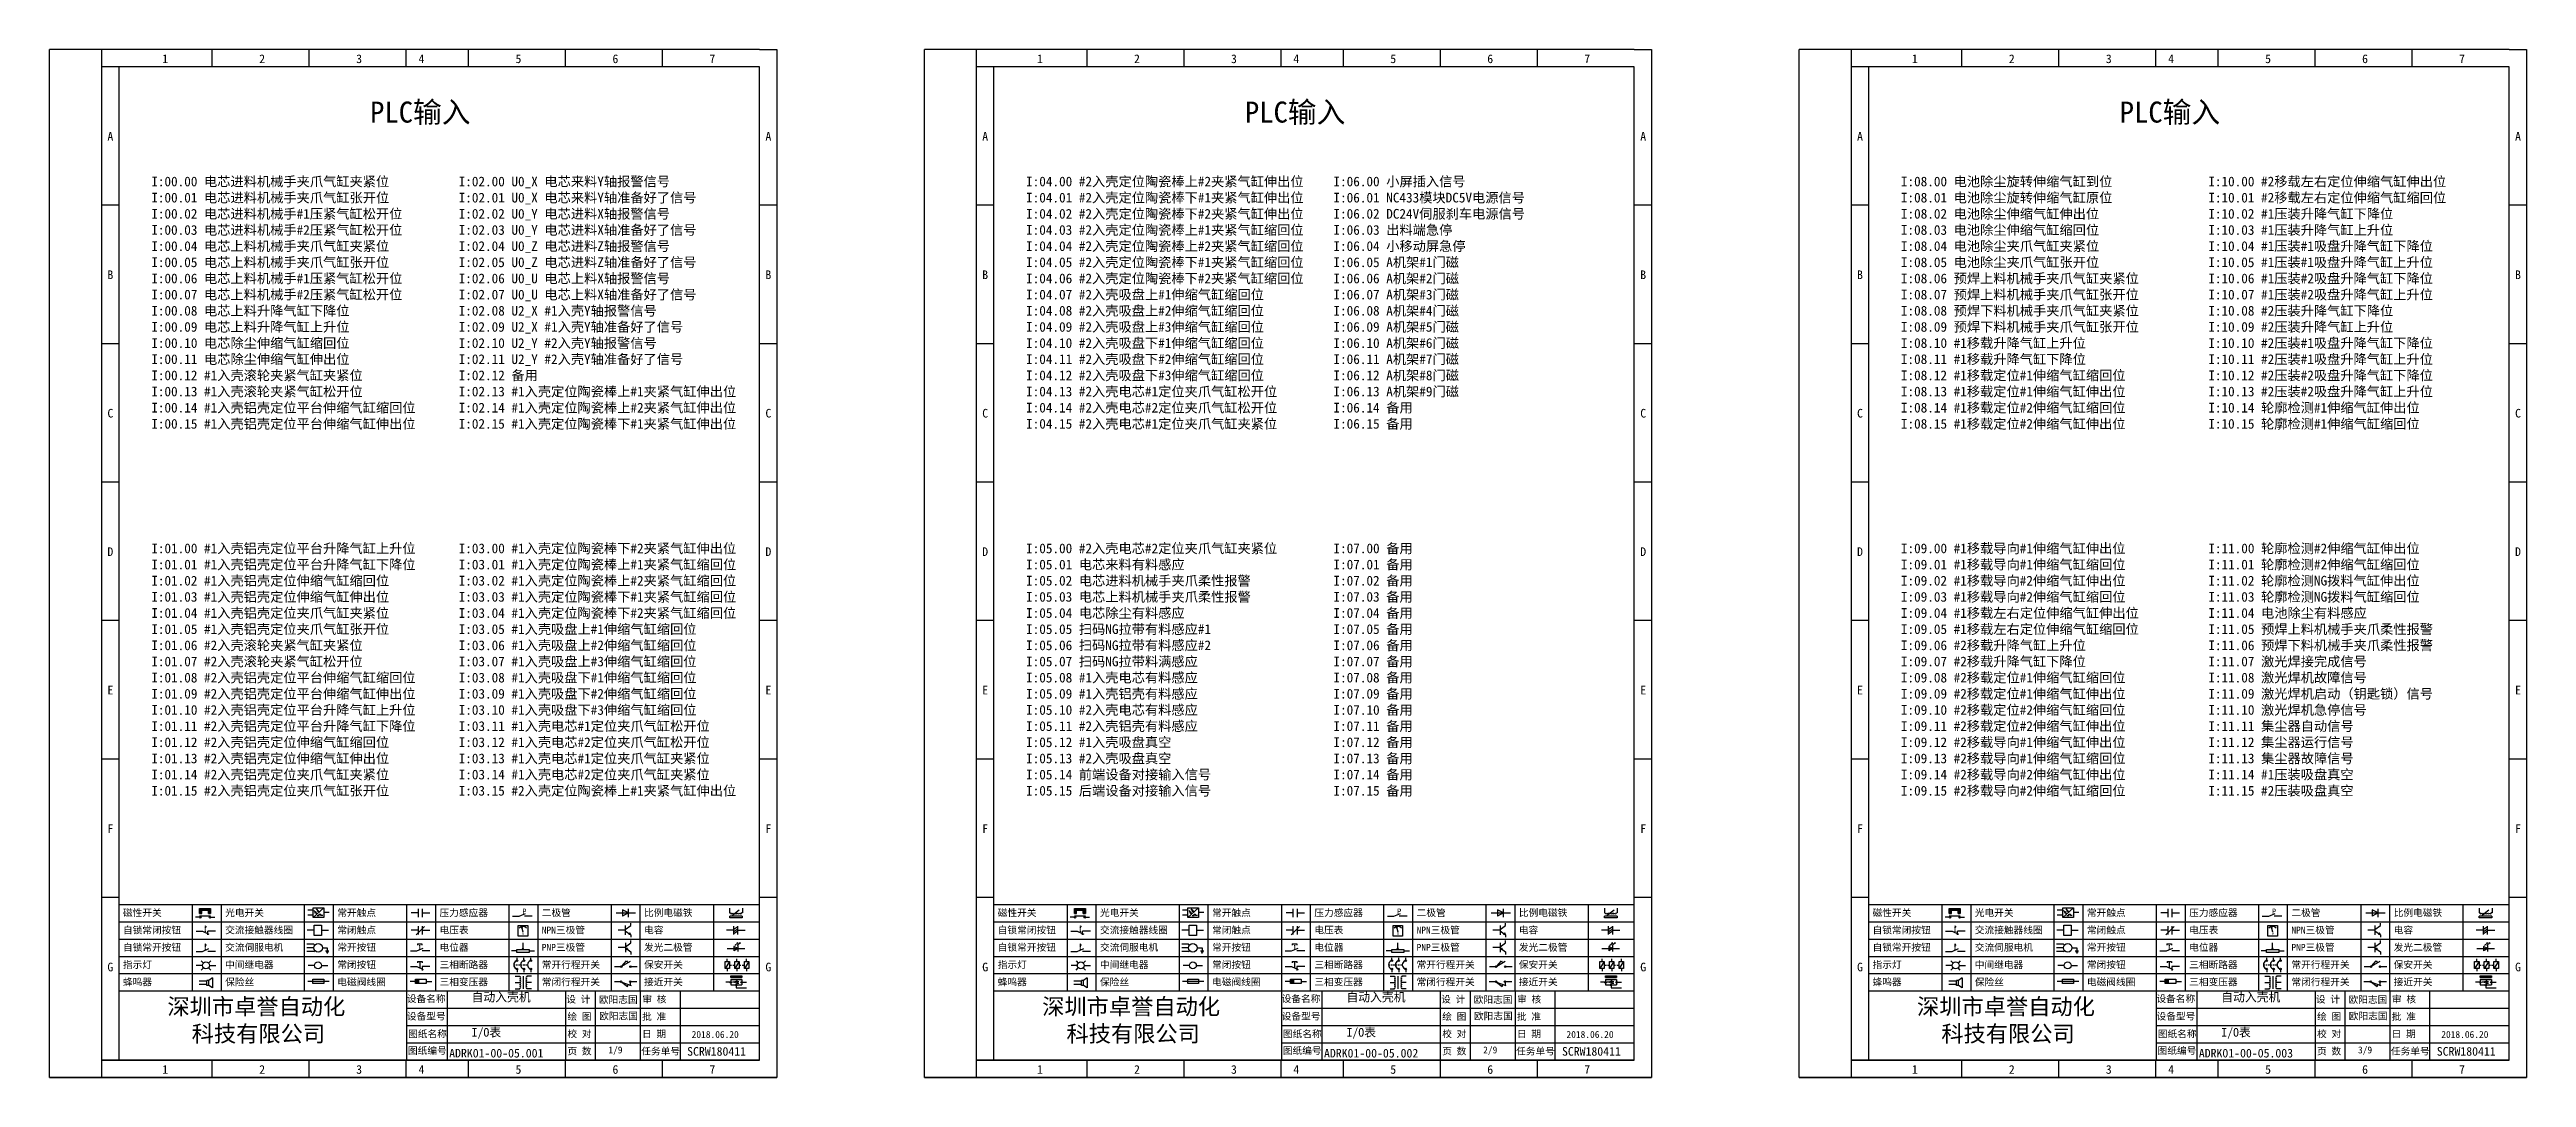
# Model space of a CAD drawing. Header units: millimetres. Extents: x 336 to 12810, y -1577 to 4105.
# Drawn here: x 6478 to 7193, y 316 to 613 of the extents above; entities that cross this region are included whole.
import ezdxf

# ---------------------------------------------------------------- set-up
doc = ezdxf.new("R2010")
doc.units = ezdxf.units.MM
doc.layers.add('AE_BOR', color=1, linetype='Continuous')
doc.styles.get("Standard").update_dxf_attribs({"font": ''})
doc.styles.add('汉字', font='')
doc.styles.get('Standard').set_extended_font_data('SimSun')
doc.styles.get('汉字').set_extended_font_data('新宋体')

# ---------------------------------------------------------------- blocks, each defined once
blk = doc.blocks.new('磁性开关')
at = {"linetype": 'ByBlock'}
h = blk.add_hatch(dxfattribs=at)
h.set_pattern_fill('ANSI31', color=256, scale=0.1, style=0)
h.paths.add_polyline_path([(-1910.88, -776.69), (-1910.88, -775.29), (-1907.69, -775.29), (-1907.69, -776.69), (-1908.31, -776.69), (-1908.31, -775.79), (-1910.25, -775.79), (-1910.25, -776.69)])
for p, q in [((-1910.91, -777.81), (-1912.09, -777.81)), ((-1910.88, -776.69), (-1910.88, -775.29)), ((-1910.88, -775.29), (-1907.69, -775.29)), ((-1910.88, -776.69), (-1910.25, -776.69)), ((-1910.88, -777.39), (-1907.69, -777.39)), ((-1910.25, -776.69), (-1910.25, -775.79)), ((-1910.25, -775.79), (-1908.31, -775.79)), ((-1908.31, -776.69), (-1908.31, -775.79)), ((-1908.31, -776.69), (-1907.69, -776.69)), ((-1907.69, -775.29), (-1907.69, -776.69)), ((-1907.66, -777.81), (-1906.48, -777.81))]:
    blk.add_line(p, q, dxfattribs=at)
for centre in [(-1910.68, -777.81), (-1907.88, -777.81)]:
    blk.add_circle(centre, 0.225, dxfattribs=at)
blk = doc.blocks.new('*U6')
at = {"linetype": 'ByBlock'}
for p, q in [((-1911.92, -782.07), (-1910.06, -782.07)), ((-1910.06, -782.07), (-1908.18, -782.88)), ((-1909.23, -780.45), (-1909.23, -780.67)), ((-1909.23, -780.45), (-1908.92, -780.84)), ((-1909.23, -780.84), (-1909.23, -781.05)), ((-1909.23, -781.23), (-1909.23, -781.44)), ((-1909.23, -781.61), (-1909.23, -781.83)), ((-1909.23, -782), (-1909.23, -782.21)), ((-1909.23, -782.38), (-1909.23, -782.43)), ((-1908.52, -783.07), (-1908.52, -782.07)), ((-1906.25, -782.07), (-1908.52, -782.07))]:
    blk.add_line(p, q, dxfattribs=at)
blk = doc.blocks.new('常开按钮')
at = {"linetype": 'ByBlock'}
for p, q in [((-1909.9, -785.68), (-1908.56, -785.68)), ((-1909.9, -785.68), (-1909.9, -786.07)), ((-1909.23, -785.68), (-1909.23, -785.89)), ((-1909.23, -786.06), (-1909.23, -786.28)), ((-1909.23, -786.45), (-1909.23, -786.67)), ((-1908.56, -785.68), (-1908.56, -786.07)), ((-1911.92, -787.73), (-1910.06, -787.73)), ((-1910.06, -787.73), (-1908.18, -786.93)), ((-1909.23, -786.84), (-1909.23, -787.05)), ((-1909.23, -787.22), (-1909.23, -787.38)), ((-1906.25, -787.73), (-1908.52, -787.73))]:
    blk.add_line(p, q, dxfattribs=at)
blk = doc.blocks.new('*U8')
at = {"linetype": 'ByBlock'}
for p, q in [((-1911.92, -792.89), (-1910.06, -792.89)), ((-1910.06, -792.89), (-1908.18, -792.08)), ((-1908.88, -791.17), (-1909.23, -790.71)), ((-1909.23, -790.71), (-1909.23, -790.92)), ((-1909.23, -791.09), (-1909.23, -791.31)), ((-1909.23, -791.48), (-1909.23, -791.69)), ((-1909.23, -791.86), (-1909.23, -792.08)), ((-1909.23, -792.25), (-1909.23, -792.47)), ((-1906.25, -792.89), (-1908.52, -792.89))]:
    blk.add_line(p, q, dxfattribs=at)
blk = doc.blocks.new('蜂鸣器')
at = {"linetype": 'ByBlock'}
for p, q in [((-1908.8, -796.48), (-1911.01, -796.48)), ((-1908.8, -797.46), (-1911.01, -797.46)), ((-1908.25, -796.26), (-1908.8, -796.26)), ((-1908.8, -797.68), (-1908.8, -796.26)), ((-1908.25, -797.68), (-1908.8, -797.68)), ((-1907.17, -795.53), (-1908.25, -796.26)), ((-1908.25, -797.68), (-1908.25, -796.26)), ((-1907.17, -798.41), (-1908.25, -797.68)), ((-1907.17, -795.53), (-1907.17, -798.41))]:
    blk.add_line(p, q, dxfattribs=at)
blk = doc.blocks.new('光电开关')
at = {"linetype": 'ByBlock'}
h = blk.add_hatch(dxfattribs=at)
h.set_pattern_fill('ANSI31', color=256, scale=0.01, style=0)
h.set_pattern_definition([(45, (0.172267, 0), (-0.0224506403, 0.0224506403), [])])
h.paths.add_polyline_path([(-1882.44, -776.34), (-1882.5, -775.91), (-1882.68, -776.07)])
h.paths.add_polyline_path([(-1882.86, -776.23), (-1882.44, -776.34), (-1882.68, -776.07)])
h.paths.add_polyline_path([(-1883.05, -776.88), (-1883.11, -776.45), (-1883.29, -776.61)])
h.paths.add_polyline_path([(-1883.47, -776.77), (-1883.05, -776.88), (-1883.29, -776.61)])
for p, q in [((-1884.01, -775.96), (-1885.56, -775.96)), ((-1884.01, -777.39), (-1885.56, -777.39)), ((-1880.91, -775.3), (-1884.01, -778.05)), ((-1883.75, -776.09), (-1883.05, -776.88)), ((-1883.11, -776.45), (-1883.47, -776.77)), ((-1883.05, -776.88), (-1883.47, -776.77)), ((-1883.14, -775.55), (-1882.44, -776.34)), ((-1883.05, -776.88), (-1883.11, -776.45)), ((-1882.5, -775.91), (-1882.86, -776.23)), ((-1882.44, -776.34), (-1882.86, -776.23)), ((-1882.78, -777.47), (-1882.23, -777.47)), ((-1882.44, -776.34), (-1882.5, -775.91)), ((-1882.23, -777.47), (-1882.23, -777.14)), ((-1882.23, -777.14), (-1881.78, -777.14)), ((-1881.78, -777.47), (-1881.78, -777.14)), ((-1881.23, -777.47), (-1881.78, -777.47)), ((-1879.37, -776.67), (-1880.91, -776.67))]:
    blk.add_line(p, q, dxfattribs=at)
blk.add_lwpolyline([(-1884.01, -775.3), (-1880.91, -775.3), (-1880.91, -778.05), (-1884.01, -778.05)], close=True, dxfattribs=at)
blk = doc.blocks.new('交流接触器线圈')
at = {"linetype": 'ByBlock'}
for p, q in [((-1880.82, -781.77), (-1882.87, -781.77)), ((-1878.72, -781.77), (-1876.67, -781.77))]:
    blk.add_line(p, q, dxfattribs=at)
blk.add_lwpolyline([(-1880.82, -780.28), (-1878.72, -780.28), (-1878.72, -783.26), (-1880.82, -783.26)], close=True, dxfattribs=at)
blk = doc.blocks.new('交流伺服电机')
at = {"linetype": 'ByBlock'}
for p, q in [((-1880.97, -785.75), (-1882.94, -785.75)), ((-1880.97, -785.75), (-1880.65, -786.03)), ((-1880.97, -786.85), (-1882.94, -786.85)), ((-1880.97, -787.94), (-1882.94, -787.94)), ((-1880.97, -787.94), (-1880.65, -787.67)), ((-1878.49, -786.85), (-1877.07, -786.85)), ((-1877.54, -787.72), (-1876.59, -787.72)), ((-1877.38, -788.01), (-1876.75, -788.01)), ((-1877.23, -788.29), (-1876.9, -788.29)), ((-1877.07, -786.85), (-1877.07, -787.72))]:
    blk.add_line(p, q, dxfattribs=at)
blk.add_circle((-1879.73, -786.85), 1.24, dxfattribs=at)
blk = doc.blocks.new('中间继电器')
at = {"linetype": 'ByBlock'}
for p, q in [((-1880.72, -791.92), (-1882.54, -791.92)), ((-1878.74, -791.92), (-1876.92, -791.92))]:
    blk.add_line(p, q, dxfattribs=at)
blk.add_circle((-1879.73, -791.92), 0.992, dxfattribs=at)
blk = doc.blocks.new('保险丝')
at = {"linetype": 'ByBlock'}
blk.add_line((-1882.72, -796.49), (-1876.55, -796.49), dxfattribs=at)
blk.add_lwpolyline([(-1881.2, -795.86), (-1878.06, -795.86), (-1878.06, -797.12), (-1881.2, -797.12)], close=True, dxfattribs=at)
blk = doc.blocks.new('指示灯')
at = {"linetype": 'ByBlock'}
for p, q in [((-1854.25, -776.92), (-1856.06, -776.92)), ((-1854.62, -775.59), (-1853.97, -776.23)), ((-1854.62, -778.25), (-1853.97, -777.61)), ((-1851.9, -775.59), (-1852.54, -776.23)), ((-1851.9, -778.25), (-1852.54, -777.61)), ((-1852.26, -776.92), (-1850.45, -776.92))]:
    blk.add_line(p, q, dxfattribs=at)
blk.add_circle((-1853.26, -776.92), 0.992, dxfattribs=at)
blk = doc.blocks.new('常开触点')
at = {"linetype": 'ByBlock'}
for p, q in [((-1853.82, -781.77), (-1855.88, -781.77)), ((-1853.82, -782.99), (-1853.82, -780.56)), ((-1852.6, -782.99), (-1852.6, -780.56)), ((-1852.6, -781.77), (-1850.55, -781.77))]:
    blk.add_line(p, q, dxfattribs=at)
blk = doc.blocks.new('常闭触点')
at = {"linetype": 'ByBlock'}
for p, q in [((-1852.01, -785.66), (-1854.43, -788.1)), ((-1853.82, -787.99), (-1853.82, -785.56)), ((-1852.6, -787.99), (-1852.6, -785.56)), ((-1853.82, -786.77), (-1855.88, -786.77)), ((-1852.6, -786.77), (-1850.55, -786.77))]:
    blk.add_line(p, q, dxfattribs=at)
blk = doc.blocks.new('常闭按钮')
at = {"linetype": 'ByBlock'}
for p, q in [((-1856.13, -792.28), (-1854.28, -792.28)), ((-1854.28, -792.28), (-1852.4, -793.09)), ((-1854.11, -790.83), (-1852.77, -790.83)), ((-1854.11, -790.83), (-1854.11, -791.22)), ((-1853.44, -790.83), (-1853.44, -791.04)), ((-1853.44, -791.21), (-1853.44, -791.43)), ((-1853.44, -791.6), (-1853.44, -791.82)), ((-1853.44, -791.99), (-1853.44, -792.2)), ((-1853.44, -792.37), (-1853.44, -792.53)), ((-1852.77, -790.83), (-1852.77, -791.22)), ((-1850.47, -792.28), (-1852.73, -792.28)), ((-1852.73, -792.28), (-1852.73, -793.43))]:
    blk.add_line(p, q, dxfattribs=at)
blk = doc.blocks.new('电磁阀线圈')
at = {"linetype": 'ByBlock'}
for p, q in [((-1854.61, -796.54), (-1856.17, -796.54)), ((-1854.61, -795.92), (-1853.75, -797.16)), ((-1853.75, -795.92), (-1854.61, -797.16)), ((-1853.75, -795.92), (-1853.75, -797.16)), ((-1851.53, -796.54), (-1849.97, -796.54))]:
    blk.add_line(p, q, dxfattribs=at)
blk.add_lwpolyline([(-1854.61, -795.92), (-1851.53, -795.92), (-1851.53, -797.16), (-1854.61, -797.16)], close=True, dxfattribs=at)
blk = doc.blocks.new('电容')
at = {"linetype": 'ByBlock'}
for p, q in [((-1756.08, -781.77), (-1758.13, -781.77)), ((-1756.08, -782.99), (-1756.08, -780.56)), ((-1754.86, -780.79), (-1756.08, -781.55)), ((-1754.86, -781.44), (-1756.08, -782.2)), ((-1754.86, -781.99), (-1756.08, -782.75)), ((-1754.86, -782.99), (-1754.86, -780.56)), ((-1754.86, -781.77), (-1752.81, -781.77))]:
    blk.add_line(p, q, dxfattribs=at)
blk = doc.blocks.new('电压表')
at = {"linetype": 'ByBlock'}
for p, q in [((-1814.84, -780.75), (-1814.91, -781.13)), ((-1814.6, -781.05), (-1814.91, -781.13)), ((-1814.84, -780.75), (-1814.46, -782.26)), ((-1814.84, -780.75), (-1814.6, -781.05))]:
    blk.add_line(p, q, dxfattribs=at)
blk.add_lwpolyline([(-1815.84, -780.34), (-1813.07, -780.34), (-1813.07, -783.49), (-1815.84, -783.49)], close=True, dxfattribs=at)
blk.add_arc((-1814.46, -782.26), 1.56, 46.83135, 133.16865, dxfattribs=at)
at = {"linetype": 'ByBlock', "insert": (-1814.7, -782.39), "char_height": 0.75, "width": 0.6768, "attachment_point": 1}
blk.add_mtext('V', dxfattribs=at)
blk = doc.blocks.new('电位器')
at = {"linetype": 'ByBlock'}
for p, q in [((-1814.45, -787.3), (-1814.45, -785.39)), ((-1816.21, -787.75), (-1817.79, -787.75)), ((-1814.45, -787.3), (-1814.62, -786.96)), ((-1814.62, -786.96), (-1814.27, -786.96)), ((-1814.45, -787.3), (-1814.27, -786.96)), ((-1812.68, -787.75), (-1811.1, -787.75))]:
    blk.add_line(p, q, dxfattribs=at)
blk.add_lwpolyline([(-1816.21, -787.3), (-1812.68, -787.3), (-1812.68, -788.2), (-1816.21, -788.2)], close=True, dxfattribs=at)
blk = doc.blocks.new('三相断路器')
at = {"linetype": 'ByBlock'}
for p, q in [((-1817.14, -791.74), (-1816.72, -791.74)), ((-1816.45, -791.74), (-1816.03, -791.74)), ((-1816.17, -790.33), (-1816.17, -789.7)), ((-1816.17, -793.19), (-1816.17, -793.83)), ((-1815.76, -791.74), (-1815.34, -791.74)), ((-1815.07, -791.74), (-1814.65, -791.74)), ((-1814.38, -791.74), (-1813.96, -791.74)), ((-1814.17, -790.33), (-1814.17, -789.7)), ((-1814.17, -793.19), (-1814.17, -793.83)), ((-1813.69, -791.74), (-1813.27, -791.74)), ((-1812.18, -790.33), (-1812.18, -789.7)), ((-1812.18, -793.19), (-1812.18, -793.83))]:
    blk.add_line(p, q, dxfattribs=at)
for centre in [(-1816.17, -790.55), (-1816.17, -792.98), (-1814.17, -790.55), (-1814.17, -792.98), (-1812.18, -790.55), (-1812.18, -792.98)]:
    blk.add_circle(centre, 0.219, dxfattribs=at)
for centre in [(-1815.81, -791.74), (-1813.82, -791.74), (-1811.83, -791.74)]:
    blk.add_arc(centre, 1.32, 115.57905, 244.42095, dxfattribs=at)
blk = doc.blocks.new('三相变压器')
at = {"linetype": 'ByBlock'}
for p, q in [((-1816.69, -795.03), (-1815.37, -795.03)), ((-1816.69, -796.87), (-1815.37, -796.87)), ((-1816.69, -798.71), (-1815.37, -798.71)), ((-1815.37, -795.03), (-1815.37, -795.24)), ((-1815.37, -798.71), (-1815.37, -798.5)), ((-1814.34, -798.7), (-1814.34, -795.04)), ((-1812, -795.03), (-1813.32, -795.03)), ((-1813.32, -795.03), (-1813.32, -795.24)), ((-1812, -796.87), (-1813.32, -796.87)), ((-1813.32, -798.71), (-1813.32, -798.5)), ((-1812, -798.71), (-1813.32, -798.71))]:
    blk.add_line(p, q, dxfattribs=at)
for centre, start, end in [((-1815.37, -795.51), 270, 90), ((-1815.37, -796.06), 270, 90), ((-1815.37, -796.6), 270, 90), ((-1815.37, -797.14), 270, 90), ((-1815.37, -797.68), 270, 90), ((-1815.37, -798.23), 270, 90), ((-1813.32, -795.51), 90, 270), ((-1813.32, -796.06), 90, 270), ((-1813.32, -796.6), 90, 270), ((-1813.32, -797.14), 90, 270), ((-1813.32, -797.68), 90, 270), ((-1813.32, -798.23), 90, 270)]:
    blk.add_arc(centre, 0.271, start, end, dxfattribs=at)
blk = doc.blocks.new('二极管')
at = {"linetype": 'ByBlock'}
for p, q in [((-1787.52, -776.77), (-1781.92, -776.77)), ((-1783.97, -776.77), (-1785.69, -775.9)), ((-1785.69, -775.9), (-1785.69, -777.65)), ((-1783.97, -776.77), (-1785.69, -777.65)), ((-1783.97, -777.99), (-1783.97, -775.56))]:
    blk.add_line(p, q, dxfattribs=at)
blk = doc.blocks.new('NPN三极管')
at = {"linetype": 'ByBlock'}
for p, q in [((-1785.73, -781.97), (-1787.81, -781.97)), ((-1785.73, -780.61), (-1785.73, -783.32)), ((-1785.73, -781.82), (-1784.15, -780.66)), ((-1785.73, -782.11), (-1784.15, -783.27)), ((-1784.41, -782.73), (-1784.74, -783.18)), ((-1784.15, -783.27), (-1784.74, -783.18)), ((-1784.15, -783.27), (-1784.41, -782.73)), ((-1784.15, -780.66), (-1784.15, -779.98)), ((-1784.15, -783.27), (-1784.15, -783.96))]:
    blk.add_line(p, q, dxfattribs=at)
blk = doc.blocks.new('发光二极管')
at = {"linetype": 'ByBlock'}
for p, q in [((-1754.84, -786.77), (-1756.04, -786.16)), ((-1756.04, -786.16), (-1756.04, -787.39)), ((-1755.78, -785.92), (-1754.89, -785.14)), ((-1754.89, -785.14), (-1755.2, -785.22)), ((-1755.2, -785.22), (-1755.01, -785.43)), ((-1755.08, -785.92), (-1754.18, -785.14)), ((-1754.89, -785.14), (-1755.01, -785.43)), ((-1754.84, -787.63), (-1754.84, -785.92)), ((-1754.18, -785.14), (-1754.49, -785.22)), ((-1754.49, -785.22), (-1754.31, -785.43)), ((-1754.18, -785.14), (-1754.31, -785.43)), ((-1758.01, -786.77), (-1752.89, -786.77)), ((-1754.84, -786.77), (-1756.04, -787.39))]:
    blk.add_line(p, q, dxfattribs=at)
blk = doc.blocks.new('PNP三极管')
at = {"linetype": 'ByBlock'}
for p, q in [((-1784.9, -785.38), (-1784.9, -788.09)), ((-1784.9, -786.59), (-1783.32, -785.43)), ((-1783.32, -785.43), (-1783.32, -784.75)), ((-1784.9, -786.74), (-1786.98, -786.74)), ((-1784.9, -786.88), (-1783.32, -788.04)), ((-1784.9, -786.88), (-1784.31, -786.97)), ((-1784.9, -786.88), (-1784.64, -787.42)), ((-1784.31, -786.97), (-1784.64, -787.42)), ((-1783.32, -788.04), (-1783.32, -788.73))]:
    blk.add_line(p, q, dxfattribs=at)
blk = doc.blocks.new('常开行程开关')
at = {"linetype": 'ByBlock'}
for p, q in [((-1786.29, -792.3), (-1788.01, -792.3)), ((-1785.89, -792.17), (-1784.52, -790.62)), ((-1785.89, -792.17), (-1783.43, -790.72)), ((-1784.52, -790.62), (-1784.19, -791.17)), ((-1781.48, -792.3), (-1783.21, -792.3))]:
    blk.add_line(p, q, dxfattribs=at)
for centre in [(-1786.07, -792.3), (-1783.42, -792.3)]:
    blk.add_circle(centre, 0.219, dxfattribs=at)
blk = doc.blocks.new('常闭行程开关')
at = {"linetype": 'ByBlock'}
for p, q in [((-1786.34, -796.62), (-1788.07, -796.62)), ((-1785.93, -796.72), (-1783.25, -797.7)), ((-1785.93, -796.72), (-1784.3, -798)), ((-1784.3, -798), (-1784.08, -797.4)), ((-1783.48, -796.84), (-1783.48, -797.85)), ((-1781.54, -796.62), (-1783.26, -796.62))]:
    blk.add_line(p, q, dxfattribs=at)
for centre in [(-1786.12, -796.62), (-1783.48, -796.62)]:
    blk.add_circle(centre, 0.219, dxfattribs=at)
blk = doc.blocks.new('比例电磁阀')
at = {"linetype": 'ByBlock'}
for p, q in [((-1757.26, -775.38), (-1757.26, -776.71)), ((-1757.26, -776.71), (-1757.05, -776.71)), ((-1753.6, -777.73), (-1757.25, -777.73)), ((-1757.25, -778.13), (-1757.25, -777.73)), ((-1753.6, -778.13), (-1757.25, -778.13)), ((-1754.5, -775.98), (-1756.35, -777.44)), ((-1756.35, -777.44), (-1756.25, -777.25)), ((-1756.35, -777.44), (-1756.15, -777.38)), ((-1756.15, -777.38), (-1756.25, -777.25)), ((-1753.58, -776.71), (-1753.8, -776.71)), ((-1753.6, -777.73), (-1753.6, -778.13)), ((-1753.58, -775.38), (-1753.58, -776.71))]:
    blk.add_line(p, q, dxfattribs=at)
for centre in [(-1756.78, -776.71), (-1756.24, -776.71), (-1755.7, -776.71), (-1755.15, -776.71), (-1754.61, -776.71), (-1754.07, -776.71)]:
    blk.add_arc(centre, 0.271, 180, 0, dxfattribs=at)
blk = doc.blocks.new('保安开关')
at = {"linetype": 'ByBlock'}
for p, q in [((-1757.33, -790.79), (-1758.6, -792.81)), ((-1757.96, -790.79), (-1757.96, -789.97)), ((-1757.96, -792.81), (-1757.96, -793.62)), ((-1757.33, -791.8), (-1756.72, -791.8)), ((-1756.35, -791.8), (-1755.89, -791.8)), ((-1754.54, -790.79), (-1755.81, -792.81)), ((-1755.17, -790.79), (-1755.17, -789.97)), ((-1755.17, -792.81), (-1755.17, -793.62)), ((-1754.52, -791.8), (-1754.06, -791.8)), ((-1753.69, -791.8), (-1753.08, -791.8)), ((-1751.75, -790.79), (-1753.02, -792.81)), ((-1752.39, -790.79), (-1752.39, -789.97)), ((-1752.39, -792.81), (-1752.39, -793.62))]:
    blk.add_line(p, q, dxfattribs=at)
for points in [[(-1758.6, -790.79), (-1757.33, -790.79), (-1757.33, -792.81), (-1758.6, -792.81)], [(-1755.81, -790.79), (-1754.54, -790.79), (-1754.54, -792.81), (-1755.81, -792.81)], [(-1753.02, -790.79), (-1751.75, -790.79), (-1751.75, -792.81), (-1753.02, -792.81)]]:
    blk.add_lwpolyline(points, close=True, dxfattribs=at)
blk = doc.blocks.new('接近开关')
at = {"linetype": 'ByBlock'}
h = blk.add_hatch(dxfattribs=at)
h.set_pattern_fill('ANSI31', color=256, scale=0.01, style=0)
h.set_pattern_definition([(45, (-89.131516, -30.795668), (-0.0224506403, 0.0224506403), [])])
h.paths.add_polyline_path([(-1516.96, -1123.35), (-1516.96, -1122.85), (-1513.76, -1122.85), (-1513.76, -1123.35)])
for p, q in [((-1516.96, -1123.35), (-1516.96, -1122.85)), ((-1516.96, -1122.85), (-1513.76, -1122.85)), ((-1513.76, -1122.85), (-1513.76, -1123.35)), ((-1517.18, -1124.71), (-1518.36, -1124.71)), ((-1516.96, -1123.35), (-1513.76, -1123.35)), ((-1516.96, -1123.95), (-1513.76, -1123.95)), ((-1516.96, -1123.95), (-1516.96, -1125.47)), ((-1516.96, -1125.47), (-1513.76, -1125.47)), ((-1515.91, -1124.71), (-1516.45, -1124.71)), ((-1515.11, -1124.31), (-1515.91, -1124.71)), ((-1515.11, -1125.11), (-1515.91, -1124.71)), ((-1515.36, -1125.69), (-1515.36, -1126.36)), ((-1515.36, -1126.36), (-1512.36, -1126.36)), ((-1515.33, -1124.53), (-1515.17, -1124.53)), ((-1515.33, -1124.88), (-1515.17, -1124.88)), ((-1515.25, -1124.45), (-1515.25, -1124.61)), ((-1515.11, -1124.31), (-1515.11, -1125.11)), ((-1515.11, -1124.48), (-1514.58, -1124.48)), ((-1515.11, -1124.94), (-1514.58, -1124.94)), ((-1513.76, -1123.95), (-1513.76, -1125.47)), ((-1513.54, -1124.71), (-1512.36, -1124.71))]:
    blk.add_line(p, q, dxfattribs=at)
for centre in [(-1516.96, -1124.71), (-1515.36, -1125.47), (-1513.76, -1124.71)]:
    blk.add_circle(centre, 0.225, dxfattribs=at)
blk = doc.blocks.new('压力感应器')
at = {"linetype": 'ByBlock'}
for p, q in [((-1817.44, -777.73), (-1815.59, -777.73)), ((-1815.59, -777.73), (-1813.71, -776.93)), ((-1811.78, -777.73), (-1814.05, -777.73))]:
    blk.add_line(p, q, dxfattribs=at)
at = {"linetype": 'ByBlock', "insert": (-1814.65, -775.48), "char_height": 1.68, "width": 1.2242, "attachment_point": 1}
blk.add_mtext('{\\fNSimSun|b0|i0|c134|p49;P}', dxfattribs=at)
blk = doc.blocks.new('卓誉电控竖A4')
at = {"linetype": 'ByBlock'}
for p, q in [((15, 0), (15, -297)), ((205, -5), (15, -5)), ((20, -5), (20, -292)), ((205, -292), (15, -292)), ((15, -292), (205, -292))]:
    blk.add_line(p, q, dxfattribs=at)
blk.add_line((114.8, -272), (114.8, -292))
for points in [[(25, -5), (20, -5)], [(25, -5), (20, -5)], [(47, -5), (47, 0)], [(75, -5), (75, 0)], [(103, -5), (103, 0)], [(121, -5), (121, 0)], [(149, -5), (149, 0)], [(177, -5), (177, 0)], [(205, -292), (205, -5)], [(20, -45), (15, -45)], [(210, -45), (205, -45)], [(20, -85), (15, -85)], [(210, -85), (205, -85)], [(20, -125), (15, -125)], [(210, -125), (205, -125)], [(20, -165), (15, -165)], [(210, -165), (205, -165)], [(20, -205), (15, -205)], [(210, -205), (205, -205)], [(20, -245), (15, -245)], [(20, -247), (205, -247)], [(41.19, -247), (41.19, -272)], [(49.53, -247), (49.53, -272)], [(73.56, -247), (73.56, -272)], [(81.89, -247), (81.89, -272)], [(103.09, -247), (103.09, -292)], [(111.42, -247), (111.42, -272)], [(132.61, -247), (132.61, -272)], [(140.95, -247), (140.95, -272)], [(162.14, -247), (162.14, -272)], [(170.47, -247), (170.47, -272)], [(191.67, -247), (191.67, -272)], [(210, -245), (205, -245)], [(20, -252), (205, -252)], [(20, -257), (205, -257)], [(20, -262), (205, -262)], [(20, -267), (205, -267)], [(20, -272), (205, -272)], [(103.09, -277), (205, -277)], [(148.97, -272), (148.97, -292)], [(157.58, -272), (157.58, -292)], [(170.56, -272), (170.56, -292)], [(182.05, -272), (182.05, -292)], [(103.09, -282), (205, -282)], [(47, -297), (47, -292)], [(75, -297), (75, -292)], [(103, -297), (103, -292)], [(103.09, -287), (205, -287)], [(121, -297), (121, -292)], [(149, -297), (149, -292)], [(177, -297), (177, -292)]]:
    blk.add_lwpolyline(points, dxfattribs=at)
at = {"layer": 'AE_BOR', "linetype": 'ByBlock'}
for p, q in [((0, -297), (0, 0)), ((20, 0), (0, 0)), ((205, 0), (20, 0)), ((205, 0), (210, 0)), ((210, 0), (210, -297)), ((210, -297), (0, -297)), ((0, -297), (210, -297))]:
    blk.add_line(p, q, dxfattribs=at)
at = {"linetype": 'ByBlock'}
for name, p in [('磁性开关', (1954.21, 527.09)), ('光电开关', (1960.1, 527.3)), ('光电开关', (1960.1, 527.3)), ('常开触点', (1960.32, 532.3)), ('压力感应器', (1951.16, 527.3)), ('二极管', (1951.16, 527.3)), ('比例电磁阀', (1953.64, 527.3)), ('*U6', (1954.21, 527.3)), ('交流接触器线圈', (1957.26, 527.3)), ('常闭触点', (1960.32, 532.3)), ('电压表', (1951.16, 527.3)), ('NPN三极管', (1951.98, 527.53)), ('PNP三极管', (1951.16, 527.3)), ('电容', (1953.64, 527.3)), ('*U8', (1954.21, 532.3)), ('指示灯', (1898.43, 512.3)), ('交流伺服电机', (1957.26, 527.3)), ('中间继电器', (1957.26, 527.3)), ('常开按钮', (2016.1, 527.3)), ('常闭按钮', (1960.32, 527.3)), ('电位器', (1951.16, 527.3)), ('三相断路器', (1951.16, 527.3)), ('常开行程开关', (1951.16, 527.3)), ('保安开关', (1953.64, 527.3)), ('发光二极管', (1953.64, 527.01)), ('蜂鸣器', (1954.21, 527.3)), ('保险丝', (1957.26, 527.3)), ('电磁阀线圈', (1960.32, 527.3)), ('三相变压器', (1951.16, 527.3)), ('常闭行程开关', (1951.16, 527.3)), ('接近开关', (1713.64, 855.22))]:
    blk.add_blockref(name, p, dxfattribs=at)
at = {"linetype": 'ByBlock', "char_height": 2.5, "attachment_point": 1}
for s, insert, width in [('{\\fKaiTi_GB2312|b0|i0|c134|p0;1}', (32.54, -1.43), 11.7517), ('{\\fKaiTi_GB2312|b0|i0|c134|p0;2}', (60.54, -1.43), 11.7517), ('{\\fKaiTi_GB2312|b0|i0|c134|p0;3}', (88.54, -1.43), 11.7517), ('{\\fKaiTi_GB2312|b0|i0|c134|p0;4}', (106.54, -1.43), 11.7517), ('{\\fKaiTi_GB2312|b0|i0|c134|p0;5}', (134.54, -1.43), 11.7517), ('{\\fKaiTi_GB2312|b0|i0|c134|p0;6}', (162.54, -1.43), 11.7517), ('{\\fKaiTi_GB2312|b0|i0|c134|p0;7}', (190.54, -1.43), 11.7517), ('{\\fKaiTi_GB2312|b0|i0|c134|p0;A}', (16.71, -23.83), 5), ('{\\fKaiTi_GB2312|b0|i0|c134|p0;A}', (206.71, -23.83), 5), ('{\\fKaiTi_GB2312|b0|i0|c134|p0;B}', (16.71, -63.83), 5), ('{\\fKaiTi_GB2312|b0|i0|c134|p0;B}', (206.71, -63.83), 5), ('{\\fKaiTi_GB2312|b0|i0|c134|p0;C}', (16.71, -103.83), 5), ('{\\fKaiTi_GB2312|b0|i0|c134|p0;C}', (206.71, -103.83), 5), ('{\\fKaiTi_GB2312|b0|i0|c134|p0;D}', (16.71, -143.83), 5), ('{\\fKaiTi_GB2312|b0|i0|c134|p0;D}', (206.71, -143.83), 5), ('{\\fKaiTi_GB2312|b0|i0|c134|p0;E}', (16.71, -183.83), 5), ('{\\fKaiTi_GB2312|b0|i0|c134|p0;E}', (206.71, -183.83), 5), ('{\\fKaiTi_GB2312|b0|i0|c134|p0;F}', (16.71, -223.83), 5), ('{\\fKaiTi_GB2312|b0|i0|c134|p0;F}', (206.71, -223.83), 5), ('{\\fKaiTi_GB2312|b0|i0|c134|p0;G}', (16.71, -263.83), 5), ('{\\fKaiTi_GB2312|b0|i0|c134|p0;G}', (206.71, -263.83), 5), ('{\\fKaiTi_GB2312|b0|i0|c134|p0;1}', (32.54, -293.43), 11.7517), ('{\\fKaiTi_GB2312|b0|i0|c134|p0;2}', (60.54, -293.43), 11.7517), ('{\\fKaiTi_GB2312|b0|i0|c134|p0;3}', (88.54, -293.43), 11.7517), ('{\\fKaiTi_GB2312|b0|i0|c134|p0;4}', (106.54, -293.43), 11.7517), ('{\\fKaiTi_GB2312|b0|i0|c134|p0;5}', (134.54, -293.43), 11.7517), ('{\\fKaiTi_GB2312|b0|i0|c134|p0;6}', (162.54, -293.43), 11.7517), ('{\\fKaiTi_GB2312|b0|i0|c134|p0;7}', (190.54, -293.43), 11.7517)]:
    blk.add_mtext(s, dxfattribs=dict(at, insert=insert, width=width))
at = {"char_height": 2, "attachment_point": 1, "style": '汉字'}
for s, insert in [('{\\fKaiTi_GB2312|b0|i0|c134|p49;磁性开关}', (21.19, -248.4)), ('{\\fKaiTi_GB2312|b0|i0|c134|p49;光电开关}', (50.71, -248.4)), ('{\\fKaiTi_GB2312|b0|i0|c134|p49;常开触点}', (83.08, -248.4)), ('{\\fKaiTi_GB2312|b0|i0|c134|p49;压力感应器}', (112.61, -248.4)), ('{\\fKaiTi_GB2312|b0|i0|c134|p49;二极管}', (142.13, -248.4)), ('{\\fKaiTi_GB2312|b0|i0|c134|p49;比例电磁铁}', (171.66, -248.4)), ('{\\fKaiTi_GB2312|b0|i0|c134|p49;自锁常闭按钮}', (21.19, -253.4)), ('{\\fKaiTi_GB2312|b0|i0|c134|p49;交流接触器线圈}', (50.71, -253.4)), ('{\\fKaiTi_GB2312|b0|i0|c134|p49;常闭触点}', (83.08, -253.4)), ('{\\fKaiTi_GB2312|b0|i0|c134|p49;电压表}', (112.61, -253.4)), ('{\\fKaiTi_GB2312|b0|i0|c134|p49;NPN三极管}', (142.13, -253.4)), ('{\\fKaiTi_GB2312|b0|i0|c134|p49;电容}', (171.66, -253.4)), ('{\\fKaiTi_GB2312|b0|i0|c134|p49;指示灯}', (21.19, -263.4)), ('{\\fKaiTi_GB2312|b0|i0|c134|p49;自锁常开按钮}', (21.19, -258.4)), ('{\\fKaiTi_GB2312|b0|i0|c134|p49;交流伺服电机}', (50.71, -258.4)), ('{\\fKaiTi_GB2312|b0|i0|c134|p49;中间继电器}', (50.71, -263.4)), ('{\\fKaiTi_GB2312|b0|i0|c134|p49;常开按钮}', (83.08, -258.4)), ('{\\fKaiTi_GB2312|b0|i0|c134|p49;常闭按钮}', (83.08, -263.4)), ('{\\fKaiTi_GB2312|b0|i0|c134|p49;三相断路器}', (112.61, -263.4)), ('{\\fKaiTi_GB2312|b0|i0|c134|p49;电位器}', (112.61, -258.4)), ('{\\fKaiTi_GB2312|b0|i0|c134|p49;PNP三极管}', (142.13, -258.4)), ('{\\fKaiTi_GB2312|b0|i0|c134|p49;常开行程开关}', (142.13, -263.4)), ('{\\fKaiTi_GB2312|b0|i0|c134|p49;保安开关}', (171.66, -263.4)), ('{\\fKaiTi_GB2312|b0|i0|c134|p49;发光二极管}', (171.66, -258.4)), ('{\\fKaiTi_GB2312|b0|i0|c134|p49;蜂鸣器}', (21.19, -268.4)), ('{\\fKaiTi_GB2312|b0|i0|c134|p49;保险丝}', (50.71, -268.4)), ('{\\fKaiTi_GB2312|b0|i0|c134|p49;电磁阀线圈}', (83.08, -268.4)), ('{\\fKaiTi_GB2312|b0|i0|c134|p49;三相变压器}', (112.61, -268.4)), ('{\\fKaiTi_GB2312|b0|i0|c134|p49;常闭行程开关}', (142.13, -268.4)), ('{\\fKaiTi_GB2312|b0|i0|c134|p49;接近开关}', (171.66, -268.4)), ('设备名称', (103.16, -273.24)), ('设备型号', (103.18, -278.31)), ('{\\fKaiTi_GB2312|b0|i0|c134|p0;设 计}', (149.21, -273.4)), ('{\\fKaiTi_GB2312|b0|i0|c134|p0;绘 图}', (149.54, -278.4)), ('{\\fKaiTi_GB2312|b0|i0|c134|p0;批 准}', (171.09, -278.4)), ('{\\fKaiTi_GB2312|b0|i0|c134|p0;审 核}', (171.16, -273.4)), ('图纸名称', (103.53, -283.4)), ('{\\fKaiTi_GB2312|b0|i0|c134|p0;校 对}', (149.54, -283.4)), ('{\\fKaiTi_GB2312|b0|i0|c134|p0;日 期}', (171.09, -283.4)), ('图纸编号', (103.49, -288.23)), ('{\\fKaiTi_GB2312|b0|i0|c134|p0;页 数}', (149.54, -288.4)), ('任务单号', (170.86, -288.4))]:
    blk.add_mtext(s, dxfattribs=dict(at, insert=insert))
at = {"color": 0, "lineweight": -2, "insert": (31.83, -274.14), "char_height": 4.7064, "width": 57.4048, "attachment_point": 1}
blk.add_mtext('\\pi2.2025;深圳市卓誉自动化\\P\\pi9.2099;科技有限公司', dxfattribs=at)
at = {"insert": (185.41, -283.56), "char_height": 2, "width": 15.8259, "attachment_point": 1}
blk.add_mtext('{\\fKaiTi_GB2312|b0|i0|c134|p49;2018.06.20}', dxfattribs=at)

msp = doc.modelspace()

# ---------------------------------------------------------------- block references
for p in [(6477.879, 613.462), (6730.478, 613.462), (6983.078, 613.462)]:
    msp.add_blockref('卓誉电控竖A4', p)

# ---------------------------------------------------------------- texts
at = {"attachment_point": 1}
for s, insert, char_height, width in [('{\\fKaiTi_GB2312|b0|i0|c134|p49;\\C7;PLC\\fSimSun|b0|i0|c134|p2;输入}', (6570.441, 598.423), 6.075, 719.83479), ('{\\fKaiTi_GB2312|b0|i0|c134|p49;\\C7;PLC\\fSimSun|b0|i0|c134|p2;输入}', (6823.041, 598.423), 6.075, 719.83479), ('{\\fKaiTi_GB2312|b0|i0|c134|p49;\\C7;PLC\\fSimSun|b0|i0|c134|p2;输入}', (7075.64, 598.423), 6.075, 719.83479), ('I:00.00 电芯进料机械手夹爪气缸夹紧位\\PI:00.01 电芯进料机械手夹爪气缸张开位\\PI:00.02 电芯进料机械手#1压紧气缸松开位\\PI:00.03 电芯进料机械手#2压紧气缸松开位\\PI:00.04 电芯上料机械手夹爪气缸夹紧位\\PI:00.05 电芯上料机械手夹爪气缸张开位\\PI:00.06 电芯上料机械手#1压紧气缸松开位\\PI:00.07 电芯上料机械手#2压紧气缸松开位\\PI:00.08 电芯上料升降气缸下降位\\PI:00.09 电芯上料升降气缸上升位\\PI:00.10 电芯除尘伸缩气缸缩回位\\PI:00.11 电芯除尘伸缩气缸伸出位\\PI:00.12 #1入壳滚轮夹紧气缸夹紧位\\PI:00.13 #1入壳滚轮夹紧气缸松开位\\PI:00.14 #1入壳铝壳定位平台伸缩气缸缩回位\\PI:00.15 #1入壳铝壳定位平台伸缩气缸伸出位', (6507.248, 576.735), 2.8, 359.91739), ('I:02.00 U0_X 电芯来料Y轴报警信号\\PI:02.01 U0_X 电芯来料Y轴准备好了信号\\PI:02.02 U0_Y 电芯进料X轴报警信号\\PI:02.03 U0_Y 电芯进料X轴准备好了信号\\PI:02.04 U0_Z 电芯进料Z轴报警信号\\PI:02.05 U0_Z 电芯进料Z轴准备好了信号\\PI:02.06 U0_U 电芯上料X轴报警信号\\PI:02.07 U0_U 电芯上料X轴准备好了信号\\PI:02.08 U2_X #1入壳Y轴报警信号\\PI:02.09 U2_X #1入壳Y轴准备好了信号\\PI:02.10 U2_Y #2入壳Y轴报警信号\\PI:02.11 U2_Y #2入壳Y轴准备好了信号\\PI:02.12 备用\\PI:02.13 #1入壳定位陶瓷棒上#1夹紧气缸伸出位\\PI:02.14 #1入壳定位陶瓷棒上#2夹紧气缸伸出位\\PI:02.15 #1入壳定位陶瓷棒下#1夹紧气缸伸出位', (6596.005, 576.735), 2.8, 359.91739), ('I:04.00 #2入壳定位陶瓷棒上#2夹紧气缸伸出位\\PI:04.01 #2入壳定位陶瓷棒下#1夹紧气缸伸出位\\PI:04.02 #2入壳定位陶瓷棒下#2夹紧气缸伸出位\\PI:04.03 #2入壳定位陶瓷棒上#1夹紧气缸缩回位\\PI:04.04 #2入壳定位陶瓷棒上#2夹紧气缸缩回位\\PI:04.05 #2入壳定位陶瓷棒下#1夹紧气缸缩回位\\PI:04.06 #2入壳定位陶瓷棒下#2夹紧气缸缩回位\\PI:04.07 #2入壳吸盘上#1伸缩气缸缩回位\\PI:04.08 #2入壳吸盘上#2伸缩气缸缩回位\\PI:04.09 #2入壳吸盘上#3伸缩气缸缩回位\\PI:04.10 #2入壳吸盘下#1伸缩气缸缩回位\\PI:04.11 #2入壳吸盘下#2伸缩气缸缩回位\\PI:04.12 #2入壳吸盘下#3伸缩气缸缩回位\\PI:04.13 #2入壳电芯#1定位夹爪气缸松开位\\PI:04.14 #2入壳电芯#2定位夹爪气缸松开位\\PI:04.15 #2入壳电芯#1定位夹爪气缸夹紧位', (6759.848, 576.735), 2.8, 359.91739), ('I:06.00 小屏插入信号\\PI:06.01 NC433模块DC5V电源信号\\PI:06.02 DC24V伺服刹车电源信号\\PI:06.03 出料端急停\\PI:06.04 小移动屏急停\\PI:06.05 A机架#1门磁\\PI:06.06 A机架#2门磁\\PI:06.07 A机架#3门磁\\PI:06.08 A机架#4门磁\\PI:06.09 A机架#5门磁\\PI:06.10 A机架#6门磁\\PI:06.11 A机架#7门磁\\PI:06.12 A机架#8门磁\\PI:06.13 A机架#9门磁\\PI:06.14 {备用}\\PI:06.15 {备用}', (6848.605, 576.735), 2.8, 359.91739), ('I:08.00 电池除尘旋转伸缩气缸到位\\PI:08.01 电池除尘旋转伸缩气缸原位\\PI:08.02 电池除尘伸缩气缸伸出位\\PI:08.03 电池除尘伸缩气缸缩回位\\PI:08.04 电池除尘夹爪气缸夹紧位\\PI:08.05 电池除尘夹爪气缸张开位\\PI:08.06 预焊上料机械手夹爪气缸夹紧位\\PI:08.07 预焊上料机械手夹爪气缸张开位\\PI:08.08 预焊下料机械手夹爪气缸夹紧位\\PI:08.09 预焊下料机械手夹爪气缸张开位\\PI:08.10 #1移载升降气缸上升位\\PI:08.11 #1移载升降气缸下降位\\PI:08.12 #1移载定位#1伸缩气缸缩回位\\PI:08.13 #1移载定位#1伸缩气缸伸出位\\PI:08.14 #1移载定位#2伸缩气缸缩回位\\PI:08.15 #1移载定位#2伸缩气缸伸出位', (7012.448, 576.735), 2.8, 359.91739), ('I:10.00 #2移载左右定位伸缩气缸伸出位\\PI:10.01 #2移载左右定位伸缩气缸缩回位\\PI:10.02 #1压装升降气缸下降位\\PI:10.03 #1压装升降气缸上升位\\PI:10.04 #1压装#1吸盘升降气缸下降位\\PI:10.05 #1压装#1吸盘升降气缸上升位\\PI:10.06 #1压装#2吸盘升降气缸下降位\\PI:10.07 #1压装#2吸盘升降气缸上升位\\PI:10.08 #2压装升降气缸下降位\\PI:10.09 #2压装升降气缸上升位\\PI:10.10 #2压装#1吸盘升降气缸下降位\\PI:10.11 #2压装#1吸盘升降气缸上升位\\PI:10.12 #2压装#2吸盘升降气缸下降位\\PI:10.13 #2压装#2吸盘升降气缸上升位\\PI:10.14 轮廓检测#1伸缩气缸伸出位\\P{I:10.15 轮廓检测#1伸缩气缸缩回位}', (7101.204, 576.735), 2.8, 359.91739), ('I:01.00 #1入壳铝壳定位平台升降气缸上升位\\PI:01.01 #1入壳铝壳定位平台升降气缸下降位\\PI:01.02 #1入壳铝壳定位伸缩气缸缩回位\\PI:01.03 #1入壳铝壳定位伸缩气缸伸出位\\PI:01.04 #1入壳铝壳定位夹爪气缸夹紧位\\PI:01.05 #1入壳铝壳定位夹爪气缸张开位\\PI:01.06 #2入壳滚轮夹紧气缸夹紧位\\PI:01.07 #2入壳滚轮夹紧气缸松开位\\PI:01.08 #2入壳铝壳定位平台伸缩气缸缩回位\\PI:01.09 #2入壳铝壳定位平台伸缩气缸伸出位\\PI:01.10 #2入壳铝壳定位平台升降气缸上升位\\PI:01.11 #2入壳铝壳定位平台升降气缸下降位\\PI:01.12 #2入壳铝壳定位伸缩气缸缩回位\\PI:01.13 #2入壳铝壳定位伸缩气缸伸出位\\PI:01.14 #2入壳铝壳定位夹爪气缸夹紧位\\PI:01.15 #2入壳铝壳定位夹爪气缸张开位 ', (6507.248, 470.735), 2.8, 359.91739), ('I:03.00 #1入壳定位陶瓷棒下#2夹紧气缸伸出位\\P{I:03.01 #1入壳定位陶瓷棒上#1夹紧气缸缩回位\\PI:03.02 #1入壳定位陶瓷棒上#2夹紧气缸缩回位\\PI:03.03 #1入壳定位陶瓷棒下#1夹紧气缸缩回位\\PI:03.04 #1入壳定位陶瓷棒下#2夹紧气缸缩回位\\PI:03.05 #1入壳吸盘上#1伸缩气缸缩回位\\PI:03.06 #1入壳吸盘上#2伸缩气缸缩回位\\PI:03.07 #1入壳吸盘上#3伸缩气缸缩回位\\PI:03.08 #1入壳吸盘下#1伸缩气缸缩回位\\PI:03.09 #1入壳吸盘下#2伸缩气缸缩回位\\PI:03.10} #1入壳吸盘下#3伸缩气缸缩回位{ \\PI:03.11 #1入壳电芯#1定位夹爪气缸松开位\\PI:03.12 #1入壳电芯#2定位夹爪气缸松开位\\PI:03.13 #1入壳电芯#1定位夹爪气缸夹紧位\\PI:03.14 #1入壳电芯#2定位夹爪气缸夹紧位\\PI:03.15 #2入壳定位陶瓷棒上#1夹紧气缸伸出位     }', (6596.005, 470.735), 2.8, 359.91739), ('I:05.00 #2入壳电芯#2定位夹爪气缸夹紧位\\PI:05.01 电芯来料有料感应\\PI:05.02 电芯进料机械手夹爪柔性报警\\PI:05.03 电芯上料机械手夹爪柔性报警\\PI:05.04 电芯除尘有料感应\\PI:05.05 扫码NG拉带有料感应#1\\PI:05.06 扫码NG拉带有料感应#2\\PI:05.07 扫码NG拉带料满感应\\PI:05.08 #1入壳电芯有料感应\\PI:05.09 #1入壳铝壳有料感应\\PI:05.10 #2入壳电芯有料感应\\PI:05.11 #2入壳铝壳有料感应\\PI:05.12 #1入壳吸盘真空\\PI:05.13 #2入壳吸盘真空\\PI:05.14 前端设备对接输入信号\\PI:05.15 后端设备对接输入信号 ', (6759.848, 470.735), 2.8, 359.91739), ('I:07.00 备用\\PI:07.01 {\\fSimSun|b0|i0|c134|p2;备用}\\PI:07.02 {\\fSimSun|b0|i0|c134|p2;备用}\\PI:07.03 {\\fSimSun|b0|i0|c134|p2;备用}\\PI:07.04 {\\fSimSun|b0|i0|c134|p2;备用}\\PI:07.05 {\\fSimSun|b0|i0|c134|p2;备用}\\PI:07.06 {\\fSimSun|b0|i0|c134|p2;备用}\\PI:07.07 {\\fSimSun|b0|i0|c134|p2;备用}\\PI:07.08 {\\fSimSun|b0|i0|c134|p2;备用}\\PI:07.09 {\\fSimSun|b0|i0|c134|p2;备用}\\PI:07.10 {\\fSimSun|b0|i0|c134|p2;备用} \\PI:07.11 {\\fSimSun|b0|i0|c134|p2;备用}\\PI:07.12 {\\fSimSun|b0|i0|c134|p2;备用}\\PI:07.13 {\\fSimSun|b0|i0|c134|p2;备用}\\PI:07.14 {\\fSimSun|b0|i0|c134|p2;备用}\\PI:07.15 {\\fSimSun|b0|i0|c134|p2;备用}     ', (6848.605, 470.735), 2.8, 359.91739), ('I:09.00 #1移载导向#1伸缩气缸伸出位\\PI:09.01 #1移载导向#1伸缩气缸缩回位\\PI:09.02 #1移载导向#2伸缩气缸伸出位\\PI:09.03 #1移载导向#2伸缩气缸缩回位\\PI:09.04 #1移载左右定位伸缩气缸伸出位\\PI:09.05 #1移载左右定位伸缩气缸缩回位\\PI:09.06 #2移载升降气缸上升位\\PI:09.07 #2移载升降气缸下降位\\PI:09.08 #2移载定位#1伸缩气缸缩回位\\PI:09.09 #2移载定位#1伸缩气缸伸出位\\PI:09.10 #2移载定位#2伸缩气缸缩回位\\PI:09.11 #2移载定位#2伸缩气缸伸出位\\PI:09.12 #2移载导向#1伸缩气缸伸出位\\PI:09.13 #2移载导向#1伸缩气缸缩回位\\PI:09.14 #2移载导向#2伸缩气缸伸出位\\PI:09.15 #2移载导向#2伸缩气缸缩回位', (7012.448, 470.735), 2.8, 359.91739), ('I:11.00 轮廓检测#2伸缩气缸伸出位\\PI:11.01 轮廓检测#2伸缩气缸缩回位\\PI:11.02 轮廓检测NG拨料气缸伸出位\\PI:11.03 轮廓检测NG拨料气缸缩回位\\PI:11.04 电池除尘有料感应\\PI:11.05 预焊上料机械手夹爪柔性报警\\PI:11.06 预焊下料机械手夹爪柔性报警\\PI:11.07 激光焊接完成信号\\PI:11.08 激光焊机故障信号\\PI:11.09 激光焊机启动（钥匙锁）信号\\PI:11.10 激光焊机急停信号\\PI:11.11 集尘器自动信号\\PI:11.12 集尘器运行信号\\PI:11.13 集尘器故障信号\\PI:11.14 #1压装吸盘真空 \\P{\\fSimSun|b0|i0|c134|p2;I:11.15 #2压装吸盘真空}   ', (7101.204, 470.735), 2.8, 359.91739)]:
    msp.add_mtext(s, dxfattribs=dict(at, insert=insert, char_height=char_height, width=width))
for s, width, insert, char_height in [('自动入壳机', 22.80454, (6599.757, 340.91), 2.5), ('欧阳志国', 22.80454, (6636.504, 339.953), 2), ('自动入壳机', 22.80454, (6852.357, 340.91), 2.5), ('欧阳志国', 22.80454, (6889.103, 339.953), 2), ('自动入壳机', 22.80454, (7104.956, 340.91), 2.5), ('欧阳志国', 22.80454, (7141.703, 339.953), 2), ('I/O表', 22.80454, (6599.765, 330.748), 2.5), ('欧阳志国', 22.80454, (6636.571, 335.217), 2), ('I/O表', 22.80454, (6852.364, 330.748), 2.5), ('欧阳志国', 22.80454, (6889.171, 335.217), 2), ('I/O表', 22.80454, (7104.964, 330.748), 2.5), ('欧阳志国', 22.80454, (7141.771, 335.217), 2), ('ADRK01-00-05.001', 32.99572, (6593.278, 324.741), 2.5), ('1/9', 22.80454, (6639.24, 325.426), 2), ('SCRW180411', 32.99572, (6661.985, 325.256), 2.5), ('ADRK01-00-05.002', 32.99572, (6845.878, 324.741), 2.5), ('2/9', 22.80454, (6891.839, 325.426), 2), ('SCRW180411', 32.99572, (6914.585, 325.256), 2.5), ('ADRK01-00-05.003', 32.99572, (7098.477, 324.741), 2.5), ('3/9', 22.80454, (7144.439, 325.426), 2), ('SCRW180411', 32.99572, (7167.184, 325.256), 2.5)]:
    msp.add_mtext_dynamic_manual_height_columns(s, width=width, gutter_width=12.5, heights=[0], dxfattribs=dict(at, insert=insert, char_height=char_height))

doc.saveas('drawing.dxf')
